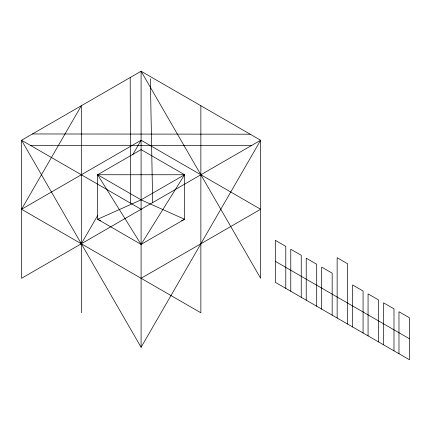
<?xml version="1.0" encoding="UTF-8"?>
<svg xmlns="http://www.w3.org/2000/svg" width="431" height="431" viewBox="0 0 431 431"><rect width="100%" height="100%" fill="white"/><g stroke="black" fill="none" stroke-linecap="round" stroke-linejoin="round"><path stroke-width="0.65" d="M200.868 105.746L200.868 312.798L21.55 209.272L81.319 105.746L81.324 312.798M81.324 243.779L97.778 215.284M132.7 154.794L141.093 140.253L260.636 209.272L141.093 278.291M141.093 347.305L260.636 140.253L141.093 71.234L21.55 140.253L21.55 278.291L260.636 140.253L260.636 278.291L141.093 71.234L141.093 347.305L21.55 140.253L141.093 209.272M184.576 174.738L141.093 244.399L97.611 219.266L97.611 174.738L141.093 149.632L184.576 174.738L184.576 219.277L141.093 244.399L97.611 174.738L184.576 174.738L141.093 199.844L97.611 219.266L100.606 220.715M21.55 209.272L141.093 140.253M181.575 220.704L184.576 219.277L141.093 199.844L97.611 174.738M30.806 145.597L251.381 145.597M32.454 133.955L250.158 134.203M275.312 261.326L409.45 338.771M150.354 78.781L152.676 202.581M130.184 77.532L130.615 203.222M398.977 353.722L398.977 311.732L409.45 317.776L409.45 359.766L275.312 282.321L275.312 240.331L285.785 246.381L285.785 288.366M393.993 350.839L393.993 308.849L383.52 302.804L383.52 344.795M378.531 341.918L378.531 299.928L368.063 293.883L368.063 335.868M363.074 332.991L363.074 291L352.606 284.956L352.606 326.946M347.618 324.069L347.618 263.761L337.144 257.716L337.144 318.019M332.161 315.142L332.161 273.152L321.688 267.107L321.688 309.097M316.699 306.215L316.699 264.23L306.231 258.185L306.231 300.17M301.242 297.293L301.242 255.303L290.774 249.258L290.774 291.248M80.71 242.723L80.71 244.135"/></g></svg>
